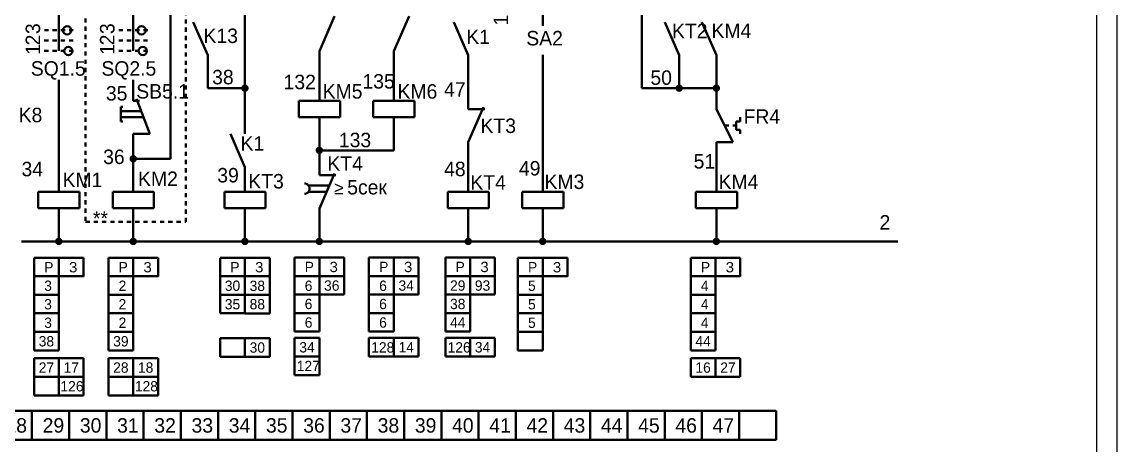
# Model space of a CAD drawing. Extents: x -8251 to 1289, y -86 to 2066.
# Drawn here: x 576.2 to 841, y 298.3 to 400.7 of the extents above; entities that cross this region are included whole.
import ezdxf

# ---------------------------------------------------------------- set-up
doc = ezdxf.new("R2010")
doc.units = 0
doc.linetypes.add('JIS_02_1.0', pattern=[2, 1, -1])
doc.layers.get('0').update_dxf_attribs({"linetype": 'CONTINUOUS', "lineweight": 40})
doc.layers.add('пунктир', color=4, linetype='JIS_02_1.0', lineweight=40)
doc.layers.add('Слой1', color=3, linetype='CONTINUOUS', lineweight=25)
doc.layers.add('РАМКА', color=7, linetype='CONTINUOUS')
doc.styles.get("Standard").update_dxf_attribs({"font": 'cad2win.shx', "height": 3.5})

msp = doc.modelspace()

# ---------------------------------------------------------------- hatches: boundary and pattern name
h = msp.add_hatch(color=256)
edge = h.paths.add_edge_path()
edge.add_arc((630.1, 384.63), 0.9, 0, 360)
h = msp.add_hatch(color=256)
edge = h.paths.add_edge_path()
edge.add_arc((735.1, 384.63), 0.9, 0, 360)
h = msp.add_hatch(color=256)
edge = h.paths.add_edge_path()
edge.add_arc((744.1, 384.63), 0.9, 0, 360)
h = msp.add_hatch(color=256)
edge = h.paths.add_edge_path()
edge.add_arc((603.1, 367.56), 0.9, 0, 360)
h = msp.add_hatch(color=256)
edge = h.paths.add_edge_path()
edge.add_arc((648.1, 369.59), 0.9, 0, 360)
h = msp.add_hatch(color=256)
edge = h.paths.add_edge_path()
edge.add_arc((585.1, 347.57), 0.9, 0, 360)
h = msp.add_hatch(color=256)
edge = h.paths.add_edge_path()
edge.add_arc((603.1, 347.57), 0.9, 0, 360)
h = msp.add_hatch(color=256)
edge = h.paths.add_edge_path()
edge.add_arc((630.1, 347.57), 0.9, 0, 360)
h = msp.add_hatch(color=256)
edge = h.paths.add_edge_path()
edge.add_arc((648.1, 347.57), 0.9, 0, 360)
h = msp.add_hatch(color=256)
edge = h.paths.add_edge_path()
edge.add_arc((684.1, 347.57), 0.9, 0, 360)
h = msp.add_hatch(color=256)
edge = h.paths.add_edge_path()
edge.add_arc((702.1, 347.57), 0.9, 0, 360)
h = msp.add_hatch(color=256)
edge = h.paths.add_edge_path()
edge.add_arc((744.1, 347.57), 0.9, 0, 360)

# ---------------------------------------------------------------- linework, layer by layer
for p, q in [((726.1, 494.63), (726.1, 384.63)), ((630.1, 454.61), (630.1, 384.63)), ((612.1, 367.56), (612.1, 434.65)), ((702.1, 399.69), (702.1, 416.67)), ((585.1, 396.66), (585.1, 407.62)), ((603.1, 396.66), (603.1, 407.62)), ((585.1, 403.62), (585.1, 398.62)), ((621.1, 392.63), (617.6, 400.63)), ((648.1, 393.58), (651.8, 402.04)), ((666.1, 393.58), (669.8, 402.04)), ((684.1, 392.63), (680.6, 400.63)), ((735.1, 392.63), (731.6, 400.63)), ((744.1, 392.63), (740.6, 400.63)), ((585.1, 398.62), (585.1, 393.62)), ((585.1, 396.12), (585.1, 398.62)), ((603.1, 398.62), (603.1, 393.62)), ((603.1, 396.12), (603.1, 398.62)), ((585.1, 393.62), (585.1, 396.12)), ((603.1, 393.62), (603.1, 396.12)), ((621.1, 384.63), (621.1, 392.63)), ((648.1, 387.58), (648.1, 393.58)), ((666.1, 387.58), (666.1, 393.58)), ((684.1, 379.59), (684.1, 392.63)), ((702.1, 359.56), (702.1, 392.69)), ((735.1, 384.63), (735.1, 392.63)), ((744.1, 384.63), (744.1, 392.63)), ((648.1, 381.58), (648.1, 387.58)), ((666.1, 381.58), (666.1, 387.58)), ((666.1, 381.58), (666.1, 387.58)), ((585.1, 386.62), (585.1, 367.56)), ((603.1, 381.56), (603.1, 386.62)), ((630.1, 384.63), (621.1, 384.63)), ((630.1, 384.63), (630.1, 373.62)), ((726.1, 384.63), (744.1, 384.63)), ((744.1, 384.63), (744.1, 379.59)), ((603.1, 381.56), (604.6, 381.56)), ((607.1, 373.56), (603.92, 382.03)), ((653.1, 381.58), (643.13, 381.58)), ((643.13, 381.58), (643.13, 377.62)), ((653.1, 377.62), (653.1, 381.58)), ((671.1, 381.58), (661.13, 381.58)), ((661.13, 381.58), (661.13, 377.62)), ((671.1, 377.62), (671.1, 381.58)), ((600.09, 379.08), (600.09, 380.08)), ((600.09, 380.08), (600.59, 380.08)), ((600.09, 377.58), (600.09, 379.08)), ((600.09, 379.08), (605.03, 379.08)), ((684.1, 371.56), (687.8, 380.02)), ((684.1, 379.59), (688.1, 379.59)), ((748.1, 371.59), (744.1, 379.59)), ((605.59, 377.58), (600.09, 377.58)), ((600.09, 377.58), (600.09, 376.58)), ((600.09, 376.58), (600.59, 376.58)), ((605.69, 377.58), (605.69, 377.58)), ((653.1, 377.62), (643.13, 377.62)), ((648.1, 377.58), (648.1, 369.59)), ((671.1, 377.62), (661.13, 377.62)), ((666.1, 377.58), (666.1, 369.59)), ((748.85, 375.59), (748.85, 376.59)), ((748.85, 376.59), (749.85, 376.59)), ((749.85, 376.59), (749.85, 377.59)), ((603.1, 367.56), (603.1, 373.56)), ((603.1, 373.56), (607.1, 373.56)), ((630.1, 365.56), (626.6, 373.56)), ((748.85, 375.59), (748.85, 374.59)), ((748.87, 374.59), (749.87, 374.59)), ((749.87, 374.59), (749.87, 373.59)), ((684.1, 365.56), (684.1, 371.56)), ((744.1, 371.59), (744.1, 359.56)), ((744.1, 371.59), (748.1, 371.59)), ((648.1, 369.59), (648.1, 363.59)), ((648.1, 369.59), (666.1, 369.59)), ((585.1, 359.56), (585.1, 367.56)), ((603.1, 359.56), (603.1, 367.56)), ((603.1, 367.56), (612.1, 367.56)), ((630.1, 359.56), (630.1, 365.56)), ((684.1, 359.56), (684.1, 365.56)), ((702.1, 359.56), (702.1, 365.56)), ((648.1, 355.56), (651.8, 364.02)), ((648.1, 363.59), (652.1, 363.59)), ((645.35, 361.06), (650.5, 361.06)), ((590.1, 359.56), (580.13, 359.56)), ((580.13, 359.56), (580.13, 355.6)), ((590.1, 355.6), (590.1, 359.56)), ((608.1, 359.56), (598.13, 359.56)), ((598.13, 359.56), (598.13, 355.6)), ((608.1, 355.6), (608.1, 359.56)), ((635.1, 359.56), (625.13, 359.56)), ((625.13, 359.56), (625.13, 355.6)), ((635.1, 355.6), (635.1, 359.56)), ((649.85, 359.56), (645.35, 359.56)), ((689.1, 359.56), (679.13, 359.56)), ((679.13, 359.56), (679.13, 355.6)), ((689.1, 355.6), (689.1, 359.56)), ((707.1, 359.56), (697.13, 359.56)), ((697.13, 359.56), (697.13, 355.6)), ((707.1, 355.6), (707.1, 359.56)), ((749.1, 359.56), (739.13, 359.56)), ((739.13, 359.56), (739.13, 355.6)), ((749.1, 355.6), (749.1, 359.56)), ((590.1, 355.6), (580.13, 355.6)), ((585.1, 355.56), (585.1, 347.57)), ((608.1, 355.6), (598.13, 355.6)), ((603.1, 355.56), (603.1, 347.57)), ((635.1, 355.6), (625.13, 355.6)), ((630.1, 355.56), (630.1, 347.57)), ((648.1, 355.56), (648.1, 347.57)), ((689.1, 355.6), (679.13, 355.6)), ((684.1, 355.56), (684.1, 347.57)), ((707.1, 355.6), (697.13, 355.6)), ((702.1, 355.56), (702.1, 347.57)), ((749.1, 355.6), (739.13, 355.6)), ((744.1, 355.56), (744.1, 347.57)), ((576.1, 347.57), (585.1, 347.57)), ((585.1, 347.57), (594.1, 347.57)), ((594.1, 347.57), (603.1, 347.57)), ((603.1, 347.57), (630.1, 347.57)), ((630.1, 347.57), (648.1, 347.57)), ((648.1, 347.57), (666.1, 347.57)), ((666.1, 347.57), (684.1, 347.57)), ((684.1, 347.57), (702.1, 347.57)), ((702.1, 347.57), (744.1, 347.57)), ((744.1, 347.57), (788.01, 347.57)), ((585.1, 343.61), (579.1, 343.61)), ((579.1, 343.61), (579.1, 339.14)), ((585.1, 343.61), (585.1, 339.11)), ((585.1, 343.61), (591.1, 343.61)), ((591.1, 343.61), (591.1, 339.11)), ((603.1, 343.61), (597.1, 343.61)), ((597.1, 343.61), (597.1, 339.14)), ((603.1, 343.61), (603.1, 339.11)), ((603.1, 343.61), (609.1, 343.61)), ((609.1, 343.61), (609.1, 339.11)), ((630.1, 343.61), (624.1, 343.61)), ((624.1, 343.61), (624.1, 339.14)), ((630.1, 343.61), (630.1, 339.11)), ((630.1, 343.61), (636.1, 343.61)), ((636.1, 343.61), (636.1, 339.11)), ((648.1, 343.68), (642.1, 343.68)), ((642.1, 343.68), (642.1, 339.2)), ((648.1, 343.68), (648.1, 339.18)), ((648.1, 343.68), (654.1, 343.68)), ((654.1, 343.68), (654.1, 339.18)), ((666.1, 343.68), (660.1, 343.68)), ((660.1, 343.68), (660.1, 339.2)), ((666.1, 343.68), (666.1, 339.18)), ((666.1, 343.68), (672.1, 343.68)), ((672.1, 343.68), (672.1, 339.18)), ((684.57, 343.68), (678.57, 343.68)), ((678.57, 343.68), (678.57, 339.2)), ((684.57, 343.68), (684.57, 339.18)), ((684.57, 343.68), (690.57, 343.68)), ((690.57, 343.68), (690.57, 339.18)), ((702.1, 343.61), (696.1, 343.61)), ((696.1, 343.61), (696.1, 339.14)), ((702.1, 343.61), (702.1, 339.11)), ((702.1, 343.61), (708.1, 343.61)), ((708.1, 343.61), (708.1, 339.11)), ((743.89, 343.61), (737.89, 343.61)), ((737.89, 343.61), (737.89, 339.14)), ((743.89, 343.61), (743.89, 339.11)), ((743.89, 343.61), (749.89, 343.61)), ((749.89, 343.61), (749.89, 339.11)), ((579.1, 339.14), (585.1, 339.14)), ((579.1, 339.14), (579.1, 334.66)), ((585.1, 339.14), (591.1, 339.14)), ((585.1, 339.14), (585.1, 334.64)), ((597.1, 339.14), (603.1, 339.14)), ((597.1, 339.14), (597.1, 334.66)), ((603.1, 339.14), (609.1, 339.14)), ((603.1, 339.14), (603.1, 334.64)), ((624.1, 339.14), (630.1, 339.14)), ((624.1, 339.14), (624.1, 334.66)), ((630.1, 339.14), (636.1, 339.14)), ((630.1, 339.14), (630.1, 334.64)), ((636.1, 339.14), (636.1, 334.64)), ((642.1, 339.2), (648.1, 339.2)), ((642.1, 339.2), (642.1, 334.72)), ((648.1, 339.2), (654.1, 339.2)), ((648.1, 339.2), (648.1, 334.7)), ((654.1, 339.2), (654.1, 334.7)), ((660.1, 339.2), (666.1, 339.2)), ((660.1, 339.2), (660.1, 334.72)), ((666.1, 339.2), (672.1, 339.2)), ((666.1, 339.2), (666.1, 334.7)), ((672.1, 339.2), (672.1, 334.7)), ((678.57, 339.2), (684.57, 339.2)), ((678.57, 339.2), (678.57, 334.72)), ((684.57, 339.2), (690.57, 339.2)), ((684.57, 339.2), (684.57, 334.7)), ((690.57, 339.2), (690.57, 334.7)), ((696.1, 339.14), (702.1, 339.14)), ((696.1, 339.14), (696.1, 334.66)), ((702.1, 339.14), (708.1, 339.14)), ((702.1, 339.14), (702.1, 334.64)), ((737.89, 339.14), (743.89, 339.14)), ((737.89, 339.14), (737.89, 334.66)), ((743.89, 339.14), (749.89, 339.14)), ((743.89, 339.14), (743.89, 334.64)), ((579.1, 334.66), (585.1, 334.66)), ((579.1, 334.66), (579.1, 330.18)), ((585.1, 334.66), (585.1, 330.18)), ((597.1, 334.66), (603.1, 334.66)), ((597.1, 334.66), (597.1, 330.18)), ((603.1, 334.66), (603.1, 330.18)), ((624.1, 334.66), (630.1, 334.66)), ((624.1, 334.66), (624.1, 330.18)), ((630.1, 334.66), (636.1, 334.66)), ((630.1, 334.66), (630.1, 330.18)), ((636.1, 334.64), (636.1, 330.16)), ((642.1, 334.72), (648.1, 334.72)), ((642.1, 334.72), (642.1, 330.24)), ((648.1, 334.72), (654.1, 334.72)), ((648.1, 334.72), (648.1, 330.24)), ((660.1, 334.72), (666.1, 334.72)), ((660.1, 334.72), (660.1, 330.24)), ((666.1, 334.72), (672.1, 334.72)), ((666.1, 334.72), (666.1, 330.24)), ((678.57, 334.72), (684.57, 334.72)), ((678.57, 334.72), (678.57, 330.24)), ((684.57, 334.72), (690.57, 334.72)), ((684.57, 334.72), (684.57, 330.24)), ((696.1, 334.66), (702.1, 334.66)), ((696.1, 334.66), (696.1, 330.18)), ((702.1, 334.66), (702.1, 330.18)), ((737.89, 334.66), (743.89, 334.66)), ((737.89, 334.66), (737.89, 330.18)), ((743.89, 334.66), (743.89, 330.18)), ((579.1, 330.18), (585.1, 330.18)), ((579.1, 330.18), (579.1, 325.7)), ((585.1, 330.18), (585.1, 325.7)), ((597.1, 330.18), (603.1, 330.18)), ((597.1, 330.18), (597.1, 325.7)), ((603.1, 330.18), (603.1, 325.7)), ((624.1, 330.18), (630.1, 330.18)), ((630.1, 330.16), (636.1, 330.16)), ((642.1, 330.24), (648.1, 330.24)), ((642.1, 330.24), (642.1, 325.76)), ((648.1, 330.24), (648.1, 325.76)), ((660.1, 330.24), (666.1, 330.24)), ((660.1, 330.24), (660.1, 325.76)), ((666.1, 330.24), (666.1, 325.76)), ((678.57, 330.24), (684.57, 330.24)), ((678.57, 330.24), (678.57, 325.76)), ((684.57, 330.24), (684.57, 325.76)), ((696.1, 330.18), (702.1, 330.18)), ((696.1, 330.18), (696.1, 325.7)), ((702.1, 330.18), (702.1, 325.7)), ((737.89, 330.18), (743.89, 330.18)), ((737.89, 330.18), (737.89, 325.7)), ((743.89, 330.18), (743.89, 325.7)), ((642.1, 325.76), (648.1, 325.76)), ((660.1, 325.76), (666.1, 325.76)), ((678.57, 325.76), (684.57, 325.76)), ((579.1, 325.7), (585.1, 325.7)), ((579.1, 325.7), (579.1, 321.22)), ((585.1, 325.7), (585.1, 321.22)), ((597.1, 325.7), (603.1, 325.7)), ((597.1, 325.7), (597.1, 321.22)), ((603.1, 325.7), (603.1, 321.22)), ((630.1, 324.18), (624.1, 324.18)), ((624.1, 324.18), (624.1, 319.68)), ((630.1, 319.68), (630.1, 324.18)), ((636.1, 324.18), (630.1, 324.18)), ((636.1, 319.68), (636.1, 324.18)), ((648.1, 324.24), (642.1, 324.24)), ((642.1, 324.24), (642.1, 319.74)), ((648.1, 319.74), (648.1, 324.24)), ((666.1, 324.24), (660.1, 324.24)), ((660.1, 324.24), (660.1, 319.74)), ((666.1, 319.74), (666.1, 324.24)), ((666.1, 324.24), (672.1, 324.24)), ((672.1, 319.74), (672.1, 324.24)), ((684.57, 324.24), (678.57, 324.24)), ((678.57, 324.24), (678.57, 319.74)), ((684.57, 319.74), (684.57, 324.24)), ((684.57, 324.24), (690.57, 324.24)), ((690.57, 319.74), (690.57, 324.24)), ((696.1, 325.7), (702.1, 325.7)), ((696.1, 325.7), (696.1, 321.22)), ((702.1, 325.7), (702.1, 321.22)), ((737.89, 325.7), (743.89, 325.7)), ((737.89, 325.7), (737.89, 321.22)), ((743.89, 325.7), (743.89, 321.22)), ((579.1, 321.22), (585.1, 321.22)), ((597.1, 321.22), (603.1, 321.22)), ((696.1, 321.22), (702.1, 321.22)), ((737.89, 321.22), (743.89, 321.22)), ((585.1, 319.34), (579.1, 319.34)), ((579.1, 319.34), (579.1, 314.84)), ((585.1, 314.84), (585.1, 319.34)), ((591.1, 319.34), (585.1, 319.34)), ((591.1, 314.84), (591.1, 319.34)), ((603.1, 319.34), (597.1, 319.34)), ((597.1, 319.34), (597.1, 314.84)), ((603.1, 314.84), (603.1, 319.34)), ((609.1, 319.34), (603.1, 319.34)), ((609.1, 314.84), (609.1, 319.34)), ((624.1, 319.68), (630.1, 319.68)), ((630.1, 319.68), (636.1, 319.68)), ((642.1, 319.74), (648.1, 319.74)), ((642.1, 315.24), (642.1, 319.74)), ((648.1, 315.24), (648.1, 319.74)), ((660.1, 319.74), (666.1, 319.74)), ((666.1, 319.74), (672.1, 319.74)), ((678.57, 319.74), (684.57, 319.74)), ((684.57, 319.74), (690.57, 319.74)), ((743.89, 319.34), (737.89, 319.34)), ((737.89, 319.34), (737.89, 314.84)), ((743.89, 314.84), (743.89, 319.34)), ((749.89, 319.34), (743.89, 319.34)), ((749.89, 314.84), (749.89, 319.34)), ((642.1, 315.24), (648.1, 315.24)), ((579.1, 314.84), (585.1, 314.84)), ((579.1, 314.84), (579.1, 310.34)), ((585.1, 314.84), (591.1, 314.84)), ((585.1, 310.34), (585.1, 314.84)), ((591.1, 310.34), (591.1, 314.84)), ((597.1, 314.84), (603.1, 314.84)), ((597.1, 314.84), (597.1, 310.34)), ((603.1, 314.84), (609.1, 314.84)), ((603.1, 310.34), (603.1, 314.84)), ((609.1, 310.34), (609.1, 314.84)), ((737.89, 314.84), (743.89, 314.84)), ((743.89, 314.84), (749.89, 314.84)), ((579.1, 310.34), (585.1, 310.34)), ((585.1, 310.34), (591.1, 310.34)), ((597.1, 310.34), (603.1, 310.34)), ((603.1, 310.34), (609.1, 310.34)), ((758.6, 306.62), (380.6, 306.62)), ((578.6, 306.62), (578.6, 299.62)), ((578.6, 306.62), (578.6, 299.62)), ((587.6, 306.62), (587.6, 299.62)), ((596.6, 306.62), (596.6, 299.62)), ((605.6, 306.62), (605.6, 299.62)), ((614.6, 306.62), (614.6, 299.62)), ((614.6, 306.62), (614.6, 299.62)), ((623.6, 306.62), (623.6, 299.62)), ((632.6, 306.62), (632.6, 299.62)), ((632.6, 306.62), (632.6, 299.62)), ((641.6, 306.62), (641.6, 299.62)), ((650.6, 306.62), (650.6, 299.62)), ((650.6, 306.62), (650.6, 299.62)), ((659.6, 306.62), (659.6, 299.62)), ((668.6, 306.62), (668.6, 299.62)), ((668.6, 306.62), (668.6, 299.62)), ((677.6, 306.62), (677.6, 299.62)), ((686.6, 306.62), (686.6, 299.62)), ((686.6, 306.62), (686.6, 299.62)), ((695.6, 306.62), (695.6, 299.62)), ((704.6, 306.62), (704.6, 299.62)), ((713.6, 306.62), (713.6, 299.62)), ((722.6, 306.62), (722.6, 299.62)), ((722.6, 306.62), (722.6, 299.62)), ((731.6, 306.62), (731.6, 299.62)), ((740.6, 306.62), (740.6, 299.62)), ((740.6, 306.62), (740.6, 299.62)), ((749.6, 306.62), (749.6, 299.62)), ((749.6, 301.12), (749.6, 305.12)), ((749.6, 305.12), (749.6, 301.12)), ((758.6, 306.62), (758.6, 299.62)), ((758.6, 306.62), (758.6, 299.62)), ((758.6, 306.62), (758.6, 299.62)), ((758.6, 301.12), (758.6, 305.12)), ((758.6, 299.62), (380.6, 299.62))]:
    msp.add_line(p, q)
for centre in [(587.1, 398.62), (605.1, 398.62), (587.4, 393.62), (605.4, 393.62)]:
    msp.add_circle(centre, 1)
msp.add_arc((644.48, 360.33), 1.26, 269.9937, 90.0063)
at = {"layer": 'пунктир'}
for p, q in [((591.57, 457.51), (591.57, 352.27)), ((615.84, 352.27), (615.84, 432.05)), ((581.6, 398.62), (588.86, 398.62)), ((599.6, 398.62), (606.86, 398.62)), ((581.58, 396.12), (589.6, 396.12)), ((599.58, 396.12), (607.6, 396.12)), ((581.58, 393.62), (589.16, 393.62)), ((599.58, 393.62), (607.16, 393.62)), ((746.1, 375.59), (748.85, 375.59)), ((591.57, 352.27), (615.84, 352.27))]:
    msp.add_line(p, q, dxfattribs=at)
at = {"layer": 'РАМКА'}
msp.add_line((836, 589), (836, 5), dxfattribs=at)
at = {"layer": 'Слой1'}
msp.add_line((841, 0), (841, 594), dxfattribs=at)

# ---------------------------------------------------------------- texts
at = {"char_height": 3.5, "width": 8.1276, "attachment_point": 1, "rotation": 90}
for s, insert in [('3', (577.08, 397.72)), ('3', (595.06, 397.72)), ('1', (690.24, 399.77)), ('2', (577.07, 394.98)), ('2', (595.05, 394.99)), ('1', (577.07, 392.72)), ('1', (595.05, 392.72))]:
    msp.add_mtext(s, dxfattribs=dict(at, insert=insert))
at = {"attachment_point": 1}
for s, insert, char_height, width in [('KT2', (733.37, 400.22), 3.5, 8.1276), ('KM4', (742.92, 400.27), 3.5, 8.1276), ('K13', (620.09, 399.05), 3.5, 8.1276), ('K1', (683.64, 398.8), 3.5, 8.1276), ('SA2', (698.14, 398.47), 3.5, 8.1276), ('SQ1.5', (578.33, 391.15), 3.5, 8.1276), ('SQ2.5', (595.4, 391.15), 3.5, 8.1276), ('38', (622.17, 389.06), 3.5, 8.1276), ('132', (639.45, 387.88), 3.5, 8.1276), ('135', (658.52, 388.04), 3.5, 8.1276), ('50', (728.15, 388.93), 3.5, 8.1276), ('35', (596.48, 385.14), 3.5, 8.1276), ('SB5.1', (603.82, 385.62), 3.5, 8.1276), ('KM5', (648.91, 385.6), 3.5, 8.1276), ('KM6', (667, 385.6), 3.5, 8.1276), ('47', (678.26, 386.08), 3.5, 8.1276), ('K8', (575.39, 379.9), 3.5, 8.1276), ('FR4', (750.68, 379.52), 3.5, 8.1276), ('KT3', (687.06, 377.29), 3.5, 8.1276), ('133', (652.82, 373.85), 3.5, 8.1276), ('K1', (629.04, 373.02), 3.5, 8.1276), ('36', (595.82, 369.78), 3.5, 8.1276), ('KT4', (650.05, 368.14), 3.5, 8.1276), ('51', (738.6, 368.69), 3.5, 8.1276), ('34', (576.07, 366.82), 3.5, 8.1276), ('48', (678.27, 366.84), 3.5, 8.1276), ('49', (696.36, 367.01), 3.5, 8.1276), ('KM1', (586.01, 364.2), 3.5, 8.1276), ('KM2', (604.26, 364.47), 3.5, 8.1276), ('39', (623.42, 365.33), 3.5, 8.1276), ('KT3', (630.92, 363.87), 3.5, 8.1276), ('KT4', (684.62, 363.59), 3.5, 8.1276), ('KM3', (702.55, 363.75), 3.5, 8.1276), ('KM4', (744.64, 363.72), 3.5, 8.1276), ('{\\fPerpetua Titling MT|b0|i0|c0|p18;\\H0.875x;≥\\fMS Shell Dlg|b0|i0|c0|p0;\\H0.8095x; }5сек', (651.67, 362.43), 3.5, 24.3649), ('**', (593.35, 354.88), 3.5, 8.1724), ('2', (783.55, 353.93), 3.5, 8.1276), ('Р', (581.56, 342.58), 2.5, 3.7722), ('З', (587.56, 342.58), 2.5, 3.7722), ('Р', (599.56, 342.58), 2.5, 3.7722), ('З', (605.56, 342.58), 2.5, 3.7722), ('Р', (626.56, 342.58), 2.5, 3.7722), ('З', (632.56, 342.58), 2.5, 3.7722), ('Р', (644.56, 342.64), 2.5, 3.7722), ('З', (650.56, 342.64), 2.5, 3.7722), ('Р', (662.56, 342.64), 2.5, 3.7722), ('З', (668.56, 342.64), 2.5, 3.7722), ('Р', (681.03, 342.64), 2.5, 3.7722), ('З', (687.03, 342.64), 2.5, 3.7722), ('Р', (698.56, 342.58), 2.5, 3.7722), ('З', (704.56, 342.58), 2.5, 3.7722), ('Р', (740.35, 342.58), 2.5, 3.7722), ('З', (746.35, 342.58), 2.5, 3.7722), ('3', (581.56, 338.1), 2.5, 3.7722), ('2', (599.56, 338.1), 2.5, 3.7722), ('30', (625.24, 338.1), 2.5, 3.7722), ('38', (631.24, 338.08), 2.5, 3.7722), ('6', (644.56, 338.1), 2.5, 3.7722), ('36', (649.24, 338.14), 2.5, 3.7722), ('6', (662.56, 338.1), 2.5, 3.7722), ('34', (667.24, 338.14), 2.5, 3.7722), ('29', (679.7, 338.14), 2.5, 3.7722), ('93', (685.7, 338.14), 2.5, 3.7722), ('5', (698.56, 338.1), 2.5, 3.7722), ('4', (740.35, 338.1), 2.5, 3.7722), ('6', (644.56, 333.69), 2.5, 3.7722), ('6', (662.56, 333.69), 2.5, 3.7722), ('38', (679.7, 333.69), 2.5, 3.7722), ('3', (581.56, 333.63), 2.5, 3.7722), ('2', (599.56, 333.63), 2.5, 3.7722), ('35', (625.24, 333.63), 2.5, 3.7722), ('88', (631.24, 333.63), 2.5, 3.7722), ('5', (698.56, 333.63), 2.5, 3.7722), ('4', (740.35, 333.63), 2.5, 3.7722), ('3', (581.56, 329.15), 2.5, 3.7722), ('2', (599.56, 329.15), 2.5, 3.7722), ('6', (644.56, 329.21), 2.5, 3.7722), ('6', (662.56, 329.21), 2.5, 3.7722), ('44', (679.7, 329.21), 2.5, 3.7722), ('5', (698.56, 329.15), 2.5, 3.7722), ('4', (740.35, 329.15), 2.5, 3.7722), ('38', (580.24, 324.67), 2.5, 3.7722), ('39', (598.24, 324.67), 2.5, 3.7722), ('30', (631.24, 323.15), 2.5, 3.7722), ('34', (643.24, 323.21), 2.5, 3.7722), ('128', (660.64, 323.19), 2.5, 3.7722), ('14', (667.24, 323.21), 2.5, 3.7722), ('126', (679.11, 323.19), 2.5, 3.7722), ('34', (685.7, 323.21), 2.5, 3.7722), ('44', (739.03, 324.67), 2.5, 3.7722), ('27', (580.24, 318.31), 2.5, 3.7722), ('17', (586.24, 318.31), 2.5, 3.7722), ('28', (598.24, 318.31), 2.5, 3.7722), ('18', (604.24, 318.31), 2.5, 3.7722), ('127', (642.64, 318.69), 2.5, 3.7722), ('16', (739.03, 318.31), 2.5, 3.7722), ('27', (745.03, 318.31), 2.5, 3.7722), ('126', (585.49, 313.79), 2.5, 3.7722), ('128', (603.49, 313.79), 2.5, 3.7722), ('28', (572.19, 304.82), 3.5, 3.7722), ('29', (581.19, 304.82), 3.5, 3.7722), ('30', (590.19, 304.82), 3.5, 3.7722), ('31', (599.19, 304.82), 3.5, 3.7722), ('32', (608.19, 304.82), 3.5, 3.7722), ('33', (617.19, 304.82), 3.5, 3.7722), ('34', (626.19, 304.82), 3.5, 3.7722), ('35', (635.19, 304.82), 3.5, 3.7722), ('36', (644.19, 304.82), 3.5, 3.7722), ('37', (653.19, 304.82), 3.5, 3.7722), ('38', (662.19, 304.82), 3.5, 3.7722), ('39', (671.19, 304.82), 3.5, 3.7722), ('40', (680.19, 304.82), 3.5, 3.7722), ('41', (689.19, 304.82), 3.5, 3.7722), ('42', (698.19, 304.82), 3.5, 3.7722), ('43', (707.19, 304.82), 3.5, 3.7722), ('44', (716.19, 304.82), 3.5, 3.7722), ('45', (725.19, 304.82), 3.5, 3.7722), ('46', (734.19, 304.82), 3.5, 3.7722), ('47', (743.19, 304.82), 3.5, 3.7722)]:
    msp.add_mtext(s, dxfattribs=dict(at, insert=insert, char_height=char_height, width=width))

doc.saveas('drawing.dxf')
